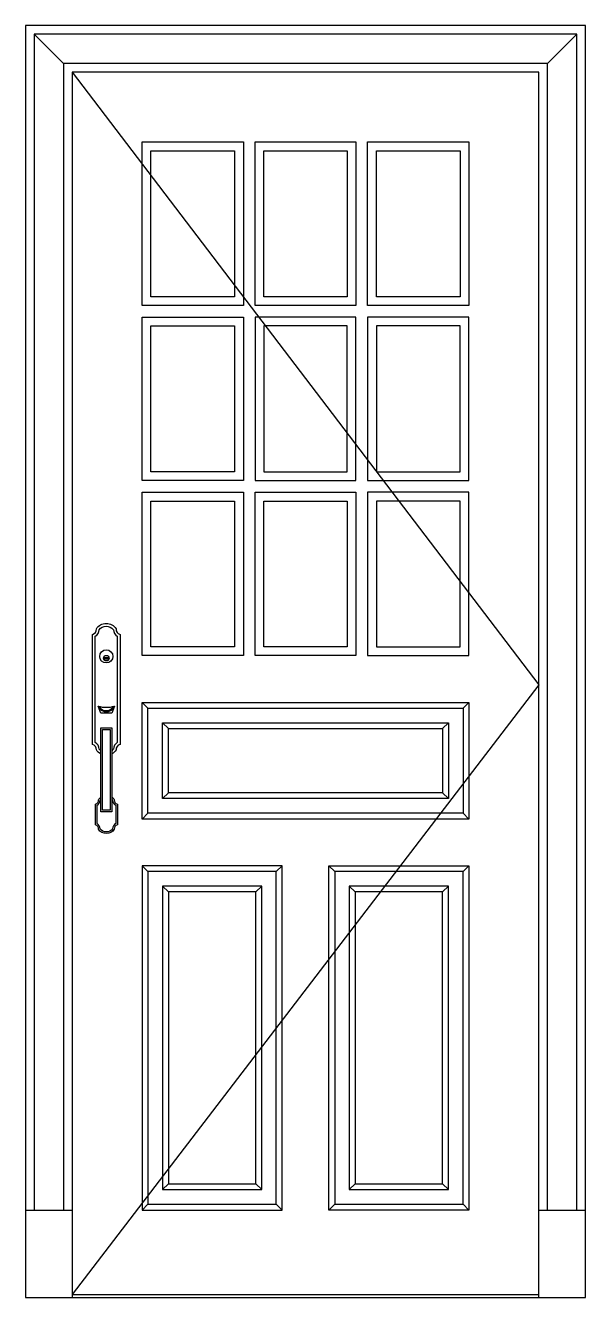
# Model space of a CAD drawing. Header units: metres. Extents: x -4529 to -3569, y 0 to 2180.
import ezdxf

# ---------------------------------------------------------------- set-up
doc = ezdxf.new("R2010")
doc.units = ezdxf.units.M
for name, color, linetype in [('2', 2, 'Continuous'), ('3', 3, 'Continuous'), ('4', 4, 'Continuous'), ('7', 7, 'Continuous'), ('BH', 3, 'Continuous')]:
    doc.layers.add(name, color=color, linetype=linetype)

msp = doc.modelspace()

# ---------------------------------------------------------------- hatches: boundary and pattern name
at = {"layer": 'BH'}
h = msp.add_hatch(dxfattribs=at)
h.set_pattern_fill('AR-RROOF', scale=300)
h.paths.add_polyline_path([(-3927.6, 1715.02), (-3784.1, 1715.02), (-3784.1, 1965.37), (-3927.6, 1965.37)])
h.paths.add_polyline_path([(-4120.6, 1715.02), (-3977.6, 1715.02), (-3977.6, 1965.37), (-4120.6, 1965.37)])
h.paths.add_polyline_path([(-4170.6, 1734.47), (-4170.6, 1965.37), (-4314.1, 1965.37), (-4314.1, 1922.81)])
h.paths.add_polyline_path([(-4314.1, 1922.81), (-4314.1, 1715.02), (-4170.6, 1715.02), (-4170.6, 1734.47)])
h.paths.add_polyline_path([(-4170.6, 1665.02), (-4314.1, 1665.02), (-4314.1, 1415.02), (-4170.6, 1415.02)])
h.paths.add_polyline_path([(-4120.6, 1415.02), (-3977.6, 1415.02), (-3977.6, 1481.16), (-4117.69, 1665.02), (-4120.6, 1665.02)])
h.paths.add_polyline_path([(-3977.6, 1665.02), (-4117.69, 1665.02), (-3977.6, 1481.16)])
h.paths.add_polyline_path([(-3784.1, 1665.02), (-3927.6, 1665.02), (-3927.6, 1415.53), (-3927.21, 1415.02), (-3784.1, 1415.02)])
h.paths.add_polyline_path([(-3784.1, 1365.02), (-3889.12, 1365.02), (-3784.1, 1227.19)])
h.paths.add_polyline_path([(-3927.6, 1115.02), (-3784.1, 1115.02), (-3784.1, 1227.19), (-3889.12, 1365.02), (-3927.6, 1365.02)])
h.paths.add_polyline_path([(-4120.6, 1115.02), (-3977.6, 1115.02), (-3977.6, 1365.02), (-4120.6, 1365.02)])
h.paths.add_polyline_path([(-4170.6, 1365.02), (-4314.1, 1365.02), (-4314.1, 1115.02), (-4170.6, 1115.02)])

# ---------------------------------------------------------------- linework, layer by layer
at = {"layer": '2'}
msp.add_line((-4529.1, 0), (-3569.1, 0), dxfattribs=at)
at = {"layer": '3'}
for p, q in [((-4514.1, 2165), (-4464.1, 2115)), ((-3634.1, 2115), (-3584.1, 2165)), ((-4395.18, 1096.7), (-4385.95, 1096.7)), ((-4395.18, 1094.82), (-4385.95, 1094.82)), ((-4319.1, 1010.02), (-4329.1, 1020.02)), ((-3779.1, 1010.02), (-3769.1, 1020.02)), ((-4284.1, 975.02), (-4294.1, 985.02)), ((-3814.1, 975.02), (-3804.1, 985.02)), ((-4284.1, 865.02), (-4294.1, 855.02)), ((-3814.1, 865.02), (-3804.1, 855.02)), ((-4319.1, 830.02), (-4329.1, 820.02)), ((-3779.1, 830.02), (-3769.1, 820.02)), ((-4319.1, 730.02), (-4329.1, 740.02)), ((-4099.1, 730.02), (-4089.1, 740.02)), ((-3999.1, 730.02), (-4009.1, 740.02)), ((-3779.1, 730.02), (-3769.1, 740.02)), ((-4284.1, 695.02), (-4294.1, 705.02)), ((-4134.1, 695.02), (-4124.1, 705.02)), ((-3964.1, 695.02), (-3974.1, 705.02)), ((-3814.1, 695.02), (-3804.1, 705.02)), ((-4284.1, 195), (-4294.1, 185)), ((-4134.1, 195), (-4124.1, 185)), ((-3964.1, 195), (-3974.1, 185)), ((-3814.1, 195), (-3804.1, 185)), ((-4319.1, 160), (-4329.1, 150)), ((-4099.1, 160), (-4089.1, 150)), ((-3999.1, 160), (-4009.1, 150)), ((-3779.1, 160), (-3769.1, 150)), ((-4449.1, 5), (-3649.1, 5))]:
    msp.add_line(p, q, dxfattribs=at)
for points in [[(-3584.1, 150), (-3584.1, 2165), (-4514.1, 2165), (-4514.1, 150)], [(-3634.1, 150), (-3634.1, 2115), (-4464.1, 2115), (-4464.1, 150)], [(-4449.1, 2100), (-3649.1, 1050), (-4449.1, 5)]]:
    msp.add_lwpolyline(points, dxfattribs=at)
for points in [[(-4314.1, 1715.02), (-4314.1, 1965.37), (-4170.6, 1965.37), (-4170.6, 1715.02)], [(-4120.6, 1715.02), (-4120.6, 1965.37), (-3977.6, 1965.37), (-3977.6, 1715.02)], [(-3927.6, 1715.02), (-3927.6, 1965.37), (-3784.1, 1965.37), (-3784.1, 1715.02)], [(-4170.6, 1415.02), (-4314.1, 1415.02), (-4314.1, 1665.02), (-4170.6, 1665.02)], [(-4120.6, 1665.02), (-4120.6, 1415.02), (-3977.6, 1415.02), (-3977.6, 1665.02)], [(-3927.6, 1415.02), (-3784.1, 1415.02), (-3784.1, 1665.02), (-3927.6, 1665.02)], [(-4170.6, 1115.02), (-4314.1, 1115.02), (-4314.1, 1365.02), (-4170.6, 1365.02)], [(-4120.6, 1115.02), (-4120.6, 1365.02), (-3977.6, 1365.02), (-3977.6, 1115.02)], [(-3927.6, 1115.02), (-3784.1, 1115.02), (-3784.1, 1365.02), (-3927.6, 1365.02)], [(-3769.1, 1020.02), (-3769.1, 820.02), (-4329.1, 820.02), (-4329.1, 1020.02)], [(-3779.1, 1010.02), (-3779.1, 830.02), (-4319.1, 830.02), (-4319.1, 1010.02)], [(-3804.1, 985.02), (-3804.1, 855.02), (-4294.1, 855.02), (-4294.1, 985.02)], [(-4397.16, 835.24), (-4397.16, 973.44), (-4383.97, 973.44), (-4383.97, 835.24)], [(-3814.1, 975.02), (-3814.1, 865.02), (-4284.1, 865.02), (-4284.1, 975.02)], [(-4329.1, 150), (-4089.1, 150), (-4089.1, 740.02), (-4329.1, 740.02)], [(-4319.1, 160), (-4099.1, 160), (-4099.1, 730.02), (-4319.1, 730.02)], [(-3769.1, 150), (-4009.1, 150), (-4009.1, 740.02), (-3769.1, 740.02)], [(-3999.1, 160), (-3779.1, 160), (-3779.1, 730.02), (-3999.1, 730.02)], [(-4294.1, 185), (-4124.1, 185), (-4124.1, 705.02), (-4294.1, 705.02)], [(-3974.1, 185), (-3804.1, 185), (-3804.1, 705.02), (-3974.1, 705.02)], [(-4284.1, 195), (-4134.1, 195), (-4134.1, 695.02), (-4284.1, 695.02)], [(-3964.1, 195), (-3814.1, 195), (-3814.1, 695.02), (-3964.1, 695.02)]]:
    msp.add_lwpolyline(points, close=True, dxfattribs=at)
for points in [[(-4399.99, 937.11, -0.06), (-4402.74, 939.92, 0.26), (-4409.41, 951.17), (-4409.41, 1133.3, 0.26), (-4402.74, 1144.55, -0.5), (-4378.38, 1144.55, 0.26), (-4371.71, 1133.3), (-4371.71, 951.17, 0.26), (-4378.38, 939.92, -0.06), (-4381.14, 937.11, -0.06)], [(-4402.87, 1013.08, 0.2), (-4394.11, 1005.95), (-4387.01, 1005.95, 0.2), (-4378.25, 1013.08, 0.19)], [(-4381.14, 854.05, -0.04), (-4379.7, 852.37, 0.29), (-4374.37, 843.63), (-4374.37, 812.2, 0.29), (-4379.7, 803.46, -0.51), (-4401.07, 803.46, 0.29), (-4406.41, 812.2), (-4406.41, 843.63, 0.29), (-4401.07, 852.37, -0.03), (-4399.99, 853.69, -0.03)]]:
    msp.add_lwpolyline(points, format="xyb", dxfattribs=at)
msp.add_circle((-4390.56, 1095.76), 4.71, dxfattribs=at)
at = {"layer": '4'}
for points in [[(-3569.1, 0), (-3569.1, 2180), (-4529.1, 2180), (-4529.1, 0)], [(-3649.1, 0), (-3649.1, 2100), (-4449.1, 2100), (-4449.1, 0)]]:
    msp.add_lwpolyline(points, dxfattribs=at)
at = {"layer": '7'}
for p, q in [((-4529.1, 150), (-4449.1, 150)), ((-3649.1, 150), (-3569.1, 150))]:
    msp.add_line(p, q, dxfattribs=at)
for points in [[(-4329.1, 1700.02), (-4329.1, 1980.37), (-4155.6, 1980.37), (-4155.6, 1700.02)], [(-4135.6, 1700.02), (-4135.6, 1980.37), (-3962.6, 1980.37), (-3962.6, 1700.02)], [(-3942.6, 1700.02), (-3942.6, 1980.37), (-3769.1, 1980.37), (-3769.1, 1700.02)], [(-4155.6, 1400.02), (-4329.1, 1400.02), (-4329.1, 1680.02), (-4155.6, 1680.02)], [(-4135.6, 1680.02), (-4135.6, 1400.02), (-3962.6, 1400.02), (-3962.6, 1680.02)], [(-3942.6, 1400.02), (-3769.1, 1400.02), (-3769.1, 1680.02), (-3942.6, 1680.02)], [(-4155.6, 1100.02), (-4329.1, 1100.02), (-4329.1, 1380.02), (-4155.6, 1380.02)], [(-4135.6, 1100.02), (-4135.6, 1380.02), (-3962.6, 1380.02), (-3962.6, 1100.02)], [(-3942.6, 1100.02), (-3769.1, 1100.02), (-3769.1, 1380.02), (-3942.6, 1380.02)], [(-4399.99, 832.41), (-4399.99, 976.27), (-4381.14, 976.27), (-4381.14, 832.41)]]:
    msp.add_lwpolyline(points, close=True, dxfattribs=at)
for points in [[(-4399.99, 931.51, -0.13), (-4407.53, 938.57, 0.39), (-4414.12, 947.99), (-4414.12, 1136.48, 0.39), (-4407.53, 1145.9, -0.56), (-4373.6, 1145.9, 0.39), (-4367, 1136.48), (-4367, 947.99, 0.39), (-4373.6, 938.57, -0.13), (-4381.14, 931.51, -0.13)], [(-4404.7, 1013.6, 0.22), (-4394.31, 1004.54), (-4386.81, 1004.54, 0.22), (-4376.43, 1013.6, 0.22)], [(-4381.14, 857.73, -0.1), (-4376.82, 853.14, 0.39), (-4371.54, 845.6), (-4371.54, 810.23, 0.39), (-4376.82, 802.69, -0.56), (-4403.96, 802.69, 0.39), (-4409.24, 810.23), (-4409.24, 845.6, 0.39), (-4403.96, 853.14, -0.09), (-4399.99, 857.48, -0.09)]]:
    msp.add_lwpolyline(points, format="xyb", dxfattribs=at)
msp.add_lwpolyline([(-4404.7, 1013.6, 0.15), (-4376.43, 1013.6), (-4381.14, 1001.71), (-4399.99, 1001.71)], format="xyb", close=True, dxfattribs=at)
msp.add_circle((-4390.56, 1098.78), 11.31, dxfattribs=at)

doc.saveas('drawing.dxf')
